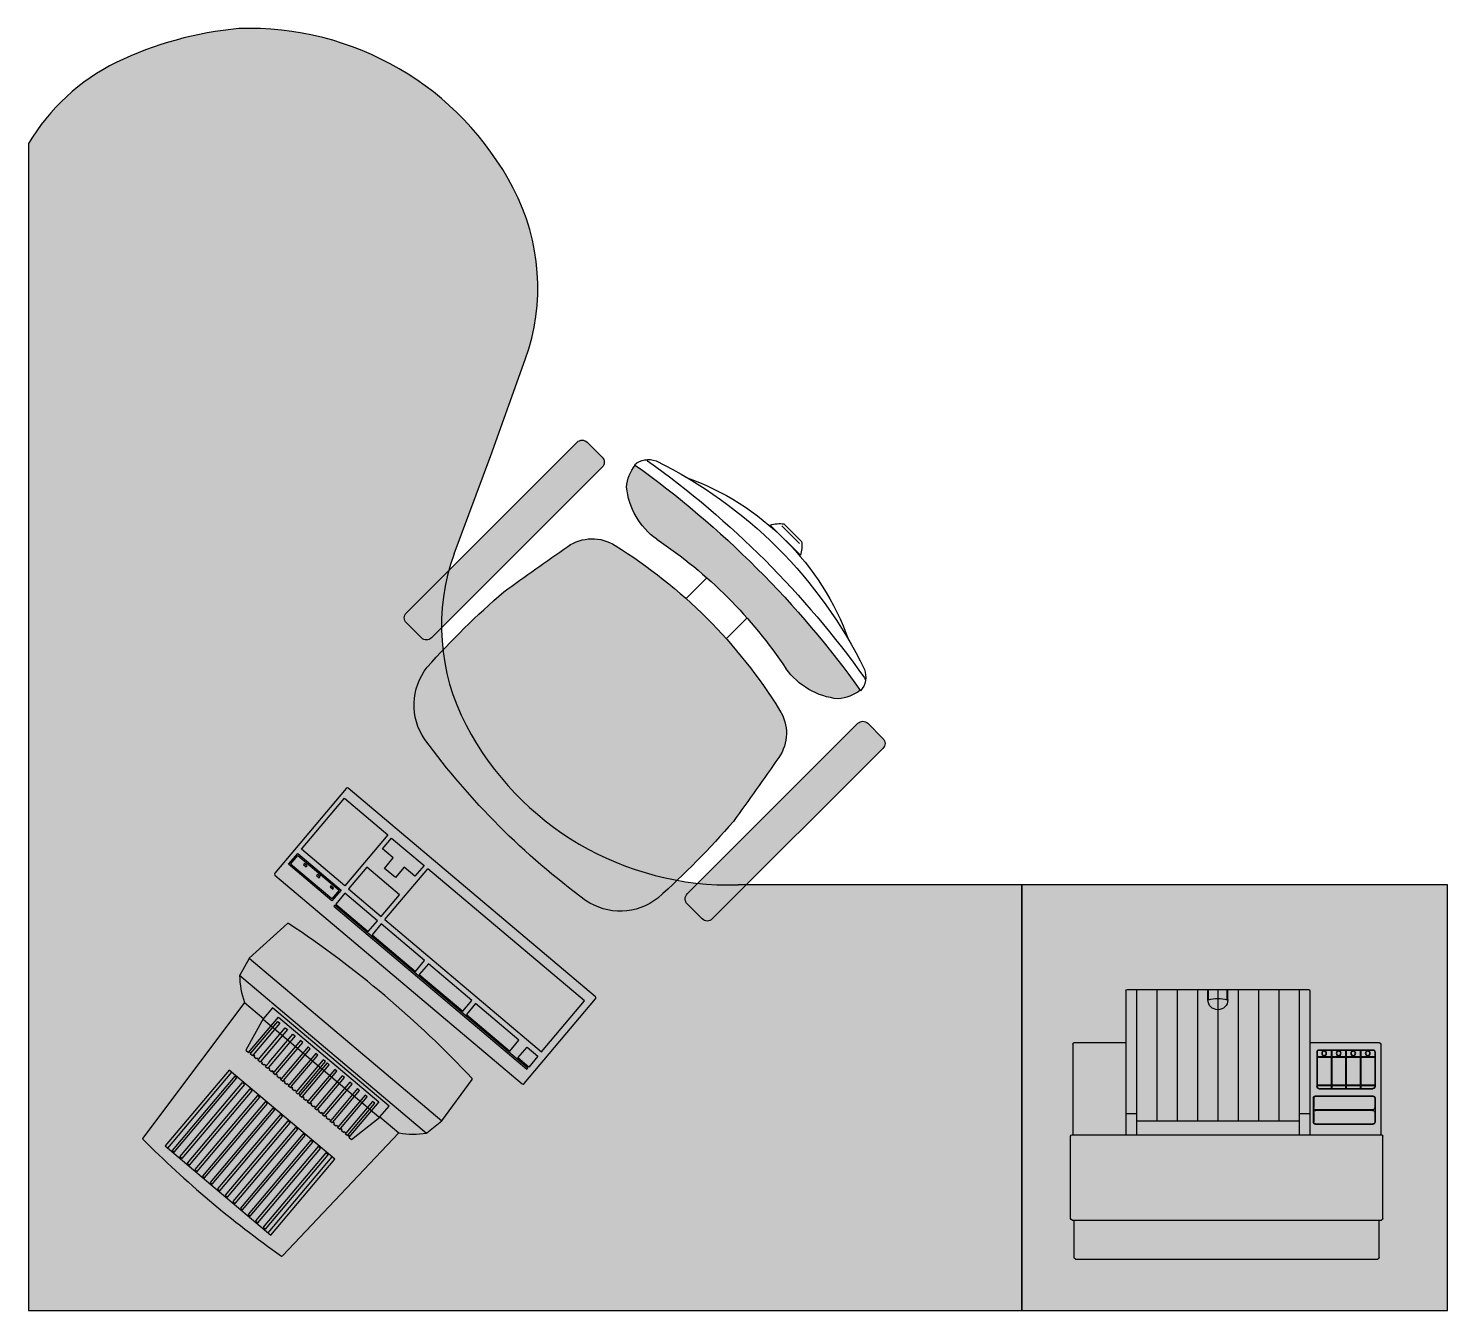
# Model space of a CAD drawing. Header units: millimetres. Extents: x 87.65 to 89.65, y 345.65 to 347.46.
import ezdxf

# ---------------------------------------------------------------- set-up
doc = ezdxf.new("R2010")
doc.units = ezdxf.units.MM
doc.layers.get('0').update_dxf_attribs({"linetype": 'CONTINUOUS'})
for name, color, linetype in [('CONTORNO', 1, 'CONTINUOUS'), ('Equip-informática', 1, 'CONTINUOUS'), ('mob', 2, 'CONTINUOUS')]:
    doc.layers.add(name, color=color, linetype=linetype)

# ---------------------------------------------------------------- blocks, each defined once
blk = doc.blocks.new('cadeira')
h = blk.add_hatch(color=252)
h.paths.add_polyline_path([(-0.2289217954011129, 0.237985159365186, 0.03061503996795057), (-0.229999999999927, 0.08654083174468552, 0.330485602991699), (-0.1603275414152894, 0.01224884088269505, 0.07639885683139168), (0.1603275414155685, 0.01224884088275763, 0.3304856029911921), (0.2299999999999349, 0.08654083174509342, 0.03061503996786829), (0.2289217954010987, 0.2379851593651873, 0.004483900790446551), (0.2103011451737118, 0.3470692745263205, 0.3039578830086105), (0.1638992820561455, 0.3950947157246442, 0.1161565669540158), (-0.163899282056166, 0.3950947157246429, 0.3039578830085795), (-0.2103011451737258, 0.3470692745263208, 0.004483900790446619)])
h.paths.add_polyline_path([(0.2243657228086549, 0.4951790469099963, 0.0826942410675768), (-0.2243657228086716, 0.495179046910015, 0.141374040851576), (-0.2109561455590191, 0.4646640849751026, 0.2148411175566496), (-0.1288161721592155, 0.4427884493462853, -0.1000447421551623), (0.128816172140909, 0.442788449349293, 0.2148411176035026), (0.2109561455590048, 0.4646640849751024, 0.1413740408514974)])
h = blk.add_hatch(color=251)
h.paths.add_polyline_path([(0.2549999999999883, 0.1200000000000128, 0.4142135623728287), (0.2649999999999884, 0.1100000000000219), (0.2950000000000088, 0.1100000000000219, 0.4142135623728287), (0.3049999999999997, 0.1200000000000219), (0.3049999999999997, 0.4600000000000162, 0.4142135623728284), (0.2949999999999997, 0.4700000000000071), (0.2649999999999793, 0.4700000000000071, 0.4142135623728285), (0.2549999999999883, 0.4600000000000071)])
h.paths.add_polyline_path([(-0.3050000000000139, 0.1200000000000128, 0.4142135623728287), (-0.2950000000000139, 0.1100000000000219), (-0.2649999999999935, 0.1100000000000219, 0.4142135623728287), (-0.2550000000000026, 0.1200000000000219), (-0.2550000000000026, 0.4600000000000162, 0.4142135623728284), (-0.2650000000000026, 0.4700000000000071), (-0.295000000000023, 0.4700000000000071, 0.4142135623728285), (-0.3050000000000139, 0.4600000000000071)])
for p, q in [((-0.01763190013247851, 0.5849260846609436), (0.01758090444280214, 0.5849260846609436)), ((-0.01763190013247851, 0.5806914364726847), (0.01758090444280214, 0.5806914364726847)), ((0.02997450215519137, 0.5701243259181947), (-0.0300254978448109, 0.5701243259181947)), ((-0.2649999999999935, 0.4700000000000071), (-0.295000000000023, 0.4700000000000071)), ((0.2649999999999793, 0.4700000000000071), (0.2950000000000088, 0.4700000000000071)), ((-0.3050000000000139, 0.4600000000000162), (-0.3050000000000139, 0.1200000000000128)), ((-0.2550000000000026, 0.1200000000000128), (-0.2550000000000026, 0.4600000000000162)), ((-0.03961508905656075, 0.4544679509101368), (-0.03961508905656075, 0.4130344437570355)), ((0.04038491094342334, 0.4544205046188747), (0.04038491094342334, 0.4129913110047394)), ((0.2549999999999883, 0.1200000000000128), (0.2549999999999883, 0.4600000000000162)), ((0.3049999999999997, 0.4600000000000162), (0.3049999999999997, 0.1200000000000128)), ((-0.2649999999999935, 0.1100000000000219), (-0.295000000000023, 0.1100000000000219)), ((0.2649999999999793, 0.1100000000000219), (0.2950000000000088, 0.1100000000000219))]:
    blk.add_line(p, q)
for centre, radius, start, end in [((0.009539374279022184, 0.5495859256651354), 0.04457807747078264, 127.554876286527, 152.5658599924559), ((-0.00959036996864171, 0.5495859256651354), 0.04457807747078264, 27.43414000754411, 52.445123713473), ((-0.0006456836381474318, 0.190512049064105), 0.3796128770563754, 64.56766025112458, 115.2397862570952), ((4.973799150320701e-14, -0.086385580422635), 0.6411432535984717, 71.10349242071297, 108.8965075793004), ((-0.1953445982575275, 0.4928389120010277), 0.03, 114.1962401969486, 175.8134004140555), ((-7.105427357601002e-15, -0.7784604901739189), 1.308281313233184, 80.48321362038097, 99.51678637961902), ((0.1953445982575133, 0.4928389120010277), 0.03, 4.186599585944561, 65.80375980305142), ((-6.394884621840902e-14, -0.8521423106273491), 1.365875110706595, 80.50722477582295, 99.49277522417046), ((-0.2160691010313442, 0.5068208641100196), 0.005, 92.72404997784307, 145.9941128427193), ((0.21606910103133, 0.5068208641100196), 0.005, 34.0058871572807, 87.27595002215693), ((-0.1647780448928486, 0.5031605655731337), 0.06011984696894665, 187.6291189005392, 219.8163554694167), ((0.1647780448928344, 0.5031605655731337), 0.06011984696894665, 320.1836445305833, 352.2741904761637), ((-0.295000000000023, 0.4600000000000162), 0.01, 90, 180), ((-0.2649999999999935, 0.4600000000000162), 0.01, 1.272221872585407e-14, 90), ((-0.1456055083621735, 0.5448967373490714), 0.1034793906485532, 230.8366938801792, 279.3374090932669), ((0.1456055083621592, 0.5448967373490714), 0.1034793906485532, 260.6625909067331, 309.1633061198208), ((0.2649999999999793, 0.4600000000000162), 0.01, 90, 180), ((0.2950000000000088, 0.4600000000000162), 0.01, 1.272221872585407e-14, 90), ((-1.712407993181841e-12, -0.1945606742586878), 0.650236504334645, 78.57373743775358, 101.4262625620604), ((-7.105427357601002e-15, -0.3008964802018201), 0.7150291738563345, 76.74882148222649, 103.2511785177735), ((-0.151249562776691, 0.3364433337959067), 0.06, 102.1709179359937, 169.7991691508695), ((0.1512495627766768, 0.3364433337959067), 0.06, 10.20083084913049, 77.82908206400631), ((5.862253800764726, -0.7456467259337305), 6.170085236777769, 169.7991691508695, 170.8267966281587), ((-5.862253800764741, -0.7456467259337305), 6.170085236777769, 9.173203371841387, 10.20083084913049), ((1.006062409942494, 0.1534667142205788), 1.237872915536099, 176.0849611232395, 183.0992205465197), ((-1.006062409942508, 0.1534667142205788), 1.237872915536099, 356.9007794534803, 3.915038876760523), ((-0.295000000000023, 0.1200000000000128), 0.01, 180, 270), ((-0.2649999999999935, 0.1200000000000128), 0.01, 270, 1.272221872585407e-14), ((0.2649999999999793, 0.1200000000000128), 0.01, 180, 270), ((0.2950000000000088, 0.1200000000000128), 0.01, 270, 1.272221872585407e-14), ((-0.1451027661535207, 0.09634300967707898), 0.08546123686789056, 186.5861693352896, 259.738077124625), ((0.1451027661533359, 0.09634300967722109), 0.0854612368680515, 280.2619228754941, 353.4138306648632), ((-6.394884621840902e-14, 1.055404135249554), 1.055404135249554, 261.2623095161949, 278.7376904838117)]:
    blk.add_arc(centre, radius, start, end)
blk = doc.blocks.new('Computador05')
h = blk.add_hatch(color=255)
h.paths.add_polyline_path([(-0.1700278437369889, 0.3000021553681336, -0.07981763791048443), (-0.1400278437371298, 0.3250021553679403), (-0.1262556387464429, 0.5643395789563783, -0.0439887625762455), (0.131199951272265, 0.5643395789563215), (0.1449721562628383, 0.3250021553679403, -0.07981763791096362), (0.1749721562629247, 0.300002155367963), (0.1799721562628065, 0.2730021553677489), (0.1699721562628156, 0.2000021553679971, -0.05883620961990901), (-0.1700278437371026, 0.2000021553679971), (-0.175027843737098, 0.273002155367351)])
h.paths.add_polyline_path([(0.2300000000000182, 0.1580000000000155, 0.4142135623647707), (0.2280000000000655, 0.160000000000025), (-0.2279999999999518, 0.160000000000025, 0.4142135623730951), (-0.2300000000000182, 0.1579999999999586), (-0.2300000000000182, 0.00200000000000955, 0.4142135623564494), (-0.2280000000000655, 0), (0.2280000000000655, 0, 0.4142135623730984), (0.2300000000000182, 0.00200000000000955)])
for p, q in [((0.003972156262761928, 0.5515021553679844), (-0.09499870135073252, 0.5515021553679844)), ((-0.09002784373717532, 0.5515021553679844), (-0.09002784373706163, 0.4115021553679412)), ((0.007972156262894714, 0.5515021553679844), (0.003972156262761928, 0.5515021553679844)), ((0.0949721562628838, 0.5515021553679844), (0.0949721562628838, 0.4115021553679412)), ((0.01797215626288562, 0.3735021553679871), (0.01797215626288562, 0.3722673158419525)), ((-0.1049987013507234, 0.3250021553679403), (-0.1400278437371298, 0.3250021553679403)), ((0.1089430138764556, 0.3260021553679735), (-0.1039987013507471, 0.3260021553679735)), ((0.1449721562628383, 0.3250021553679403), (0.1099430138764319, 0.3250021553679403)), ((0.1749310518098355, 0.300002155367963), (-0.1699867392840133, 0.300002155367963)), ((0.1799592759386996, 0.2730021553679762), (-0.1750198717387548, 0.2730021553679762)), ((-0.2200000000000273, 0.1080000000000041), (-0.2200000000000273, 0.01412061771048911)), ((0.06900000000007367, 0.1080000000000041), (-0.2200000000000273, 0.1080000000000041)), ((0.06900000000007367, 0.1080000000000041), (0.06900000000007367, 0.01412061771048911)), ((0.1159999999999854, 0.05321009063840165), (0.1159999999999854, 0.03399999999999181)), ((-0.2200000000000273, 0.01412061771048911), (0.06900000000007367, 0.01412061771048911))]:
    blk.add_line(p, q)
blk.add_lwpolyline([(-0.1750192053727915, 0.272876035248089), (-0.1700845384543754, 0.2008298982402152, 0.3609105121399798), (-0.1692035737834203, 0.1999050638336826, 0.05855860247409831), (0.1692031931718248, 0.199911563506987, 0.3418698422043195), (0.1700772045221584, 0.2007690076611084), (0.1799503062650274, 0.2728426503834385, 0.079982346577876), (0.1799428408745598, 0.273160458464929), (0.1750220381611598, 0.2997327931175846, 0.1347783746076475), (0.1747912241414724, 0.3002093326838349, 0.07925545886564576), (0.1449721562628383, 0.3250021553679403), (0.131249614409171, 0.5634765183766604, 0.3724081461510744), (0.1303384859049856, 0.5644152594351795, 0.0436932533251105), (-0.1253941733793908, 0.5644152594351795, 0.3724081461510755), (-0.1263053018833489, 0.5634765183766604), (-0.1400278437371298, 0.3250021553679403, 0.07925545886615994), (-0.1698469116158776, 0.3002093326836643, 0.1347783746069128), (-0.1700777256353376, 0.2997327931173004), (-0.175004824812504, 0.273126457560636, 0.06295727248589228), (-0.1750192053727915, 0.272876035248089, -0.06295727248588225), (-0.175004824812504, 0.273126457560636)], format="xyb")
for points in [[(-0.09499870135073252, 0.5515021553679844), (-0.09499870135073252, 0.4115021553679412), (0.099943013876441, 0.4115021553679412), (0.099943013876441, 0.5515021553679844), (0.007972156262894714, 0.5515021553679844)], [(-0.09002784373717532, 0.3735021553679871), (-0.08702784373713257, 0.3735021553679871), (-0.08702784373713257, 0.3750021553680085), (-0.08302784373722716, 0.3750021553680085), (-0.08302784373722716, 0.3735021553679871), (-0.08002784373707073, 0.3735021553679871), (-0.08002784373707073, 0.3750021553680085), (-0.07602784373716531, 0.3750021553680085), (-0.07602784373716531, 0.3735021553679871), (-0.07302784373712257, 0.3735021553679871), (-0.07302784373712257, 0.3750021553680085), (-0.06902784373710347, 0.3750021553680085), (-0.06902784373710347, 0.3735021553679871), (-0.06602784373717441, 0.3735021553679871), (-0.06602784373717441, 0.3750021553680085), (-0.06202784373715531, 0.3750021553680085), (-0.06202784373715531, 0.3735021553679871), (-0.05902784373711256, 0.3735021553679871), (-0.05902784373711256, 0.3750021553680085), (-0.05502784373720715, 0.3750021553680085), (-0.05502784373720715, 0.3735021553679871), (-0.0520278437371644, 0.3735021553679871), (-0.0520278437371644, 0.3750021553680085), (-0.0480278437371453, 0.3750021553680085), (-0.0480278437371453, 0.3735021553679871), (-0.04502784373721624, 0.3735021553679871), (-0.04502784373721624, 0.3750021553680085), (-0.04102784373708346, 0.3750021553680085), (-0.04102784373708346, 0.3735021553679871), (-0.0380278437371544, 0.3735021553679871), (-0.0380278437371544, 0.3750021553680085), (-0.0340278437371353, 0.3750021553680085), (-0.0340278437371353, 0.3735021553679871), (-0.03102784373709255, 0.3735021553679871), (-0.03102784373709255, 0.3750021553680085), (-0.02702784373718714, 0.3750021553680085), (-0.02702784373718714, 0.3735021553679871), (-0.02402784373714439, 0.3735021553679871), (-0.02402784373714439, 0.3750021553680085), (-0.02002784373712529, 0.3750021553680085), (-0.02002784373712529, 0.3735021553679871), (-0.01702784373719624, 0.3735021553679871), (-0.01702784373719624, 0.3750021553680085), (-0.01302784373717714, 0.3750021553680085), (-0.01302784373717714, 0.3735021553679871), (-0.01002784373713439, 0.3735021553679871), (-0.01002784373713439, 0.3750021553680085), (-0.006027843737228977, 0.3750021553680085), (-0.006027843737228977, 0.3735021553679871), (-0.003027843737072544, 0.3735021553679871), (-0.003027843737072544, 0.3750021553680085), (0.0009721562628328684, 0.3750021553680085), (0.0009721562628328684, 0.3735021553679871), (0.003972156262875615, 0.3735021553679871), (0.003972156262761928, 0.3750021553680085), (0.007972156262894714, 0.3750021553680085), (0.007972156262894714, 0.3735021553679871), (0.01097215626282377, 0.3735021553679871), (0.01097215626282377, 0.3750021553680085), (0.01497215626284287, 0.3750021553680085), (0.01497215626284287, 0.3735021553679871), (0.01797215626288562, 0.3735021553679871), (0.01797215626288562, 0.3750021553680085), (0.02197215626279103, 0.3750021553680085), (0.02197215626279103, 0.3735021553679871), (0.02497215626283378, 0.3735021553679303), (0.02497215626283378, 0.3750021553680085), (0.02897215626285288, 0.3750021553680085), (0.02897215626285288, 0.3735021553679303), (0.03197215626278194, 0.3735021553679303), (0.03197215626278194, 0.3750021553680085), (0.03597215626291472, 0.3750021553680085), (0.03597215626291472, 0.3735021553679303), (0.03897215626284378, 0.3735021553679871), (0.03897215626284378, 0.3750021553680085), (0.04297215626286288, 0.3750021553680085), (0.04297215626286288, 0.3735021553679871), (0.04597215626290563, 0.3735021553679871), (0.04597215626290563, 0.3750021553680085), (0.04997215626281104, 0.3750021553680085), (0.04997215626281104, 0.3735021553679871), (0.05297215626285379, 0.3735021553679303), (0.05297215626285379, 0.3750021553680085), (0.05697215626287289, 0.3750021553680085), (0.05697215626287289, 0.3735021553679303), (0.05997215626280195, 0.3735021553679303), (0.05997215626280195, 0.3750021553680085), (0.06397215626293473, 0.3750021553680085), (0.06397215626293473, 0.3735021553679303), (0.06697215626286379, 0.3735021553679303), (0.06697215626286379, 0.3750021553680085), (0.0709721562627692, 0.3750021553680085), (0.0709721562627692, 0.3735021553679303), (0.07397215626292564, 0.3735021553679303), (0.07397215626292564, 0.3750021553680085), (0.07797215626283105, 0.3750021553680085), (0.07797215626283105, 0.3735021553679303), (0.0809721562628738, 0.3735021553679303), (0.0809721562628738, 0.3750021553680085), (0.0849721562628929, 0.3750021553680085), (0.0849721562628929, 0.3735021553679303), (0.08797215626282195, 0.3735021553679303), (0.08797215626282195, 0.3750021553680085), (0.09197215626284105, 0.3750021553680085), (0.09197215626284105, 0.3735021553679871), (0.0949721562628838, 0.3735021553679871)], [(-0.08702784373713257, 0.3735021553679871), (-0.08702784373713257, 0.3150021553679494), (-0.08302784373722716, 0.3150021553679494), (-0.08302784373722716, 0.3735021553679871)], [(-0.07302784373712257, 0.3735021553679871), (-0.07302784373712257, 0.3150021553679494), (-0.06902784373710347, 0.3150021553679494), (-0.06902784373710347, 0.3735021553679871)], [(-0.05902784373711256, 0.3735021553679871), (-0.05902784373711256, 0.3150021553679494), (-0.05502784373720715, 0.3150021553679494), (-0.05502784373720715, 0.3735021553679871)], [(-0.04502784373721624, 0.3735021553679871), (-0.04502784373721624, 0.3150021553679494), (-0.04102784373708346, 0.3150021553679494), (-0.04102784373708346, 0.3735021553679871)], [(-0.03102784373709255, 0.3735021553679871), (-0.03102784373709255, 0.3150021553679494), (-0.02702784373718714, 0.3150021553679494), (-0.02702784373718714, 0.3735021553679871)], [(-0.01702784373719624, 0.3735021553679871), (-0.01702784373719624, 0.3150021553679494), (-0.01302784373717714, 0.3150021553679494), (-0.01302784373717714, 0.3735021553679871)], [(-0.003027843737072544, 0.3735021553679871), (-0.003027843737072544, 0.3150021553679494), (0.0009721562628328684, 0.3150021553679494), (0.0009721562628328684, 0.3735021553679871)], [(0.003972156262761928, 0.3735021553679871), (0.003972156262875615, 0.3150021553679494), (0.007972156262894714, 0.3150021553679494), (0.007972156262894714, 0.3735021553679871)], [(0.01797215626288562, 0.3722673158419525), (0.01797215626288562, 0.3150021553679494), (0.02197215626279103, 0.3150021553679494), (0.02197215626279103, 0.3735021553679871)], [(0.03197215626278194, 0.3735021553679303), (0.03197215626278194, 0.3150021553679494), (0.03597215626291472, 0.3150021553679494), (0.03597215626291472, 0.3735021553679303)], [(0.04597215626290563, 0.3735021553679871), (0.04597215626290563, 0.3150021553679494), (0.04997215626281104, 0.3150021553679494), (0.04997215626281104, 0.3735021553679871)], [(0.06397215626293473, 0.3735021553679303), (0.06397215626293473, 0.3671005528976252), (0.06397215626293473, 0.366648297275276), (0.06397215626293473, 0.3150021553679494), (0.05997215626280195, 0.3150021553679494), (0.05997215626280195, 0.3735021553679303)], [(0.07797215626283105, 0.3735021553679303), (0.07797215626283105, 0.3150021553679494), (0.07397215626292564, 0.3150021553679494), (0.07397215626292564, 0.3735021553679303)], [(0.09197215626284105, 0.3735021553679871), (0.09197215626284105, 0.3150021553679494), (0.08797215626282195, 0.3150021553679494), (0.08797215626282195, 0.3735021553679303)], [(0.1159999999999854, 0.03399999999999181), (0.1360000000000809, 0.03399999999999181), (0.1360000000000809, 0.01412061771048911), (0.07600000000002183, 0.01412061771048911), (0.07600000000002183, 0.03399999999999181), (0.09600000000000364, 0.03399999999999181), (0.09600000000000364, 0.05321009063840165), (0.1159999999999854, 0.05321009063840165)]]:
    blk.add_lwpolyline(points)
for points in [[(-0.07958593628166, 0.550002155367963), (-0.08358593628156541, 0.550002155367963), (-0.08358593628156541, 0.4130021553680194), (-0.07958593628166, 0.4130021553680194)], [(-0.06558593628164999, 0.550002155367963), (-0.06958593628166909, 0.550002155367963), (-0.06958593628166909, 0.4130021553680194), (-0.06558593628164999, 0.4130021553679626)], [(-0.05158593628163999, 0.550002155367963), (-0.05558593628165909, 0.550002155367963), (-0.05558593628165909, 0.4130021553680194), (-0.05158593628163999, 0.4130021553679626)], [(-0.03758593628162998, 0.550002155367963), (-0.04158593628164908, 0.550002155367963), (-0.04158593628164908, 0.4130021553680194), (-0.03758593628162998, 0.4130021553679626)], [(-0.02358593628161998, 0.550002155367963), (-0.02758593628163908, 0.550002155367963), (-0.02758593628163908, 0.4130021553679626), (-0.02358593628161998, 0.4130021553679626)], [(-0.009585936281723662, 0.550002155367963), (-0.01358593628162907, 0.550002155367963), (-0.01358593628162907, 0.4130021553679626), (-0.009585936281723662, 0.4130021553679626)], [(0.00441406371840003, 0.550002155367963), (0.0004140637182672435, 0.550002155367963), (0.0004140637182672435, 0.4130021553679626), (0.00441406371840003, 0.4130021553679626)], [(0.01841406371829635, 0.550002155367963), (0.01441406371839093, 0.550002155367963), (0.01441406371839093, 0.4130021553679626), (0.01841406371829635, 0.4130021553679626)], [(0.03241406371842004, 0.4130021553679626), (0.03241406371842004, 0.550002155367963), (0.02841406371828725, 0.550002155367963), (0.02841406371828725, 0.4130021553679626)], [(0.04641406371831636, 0.550002155367963), (0.04241406371841094, 0.550002155367963), (0.04241406371841094, 0.4130021553679626), (0.04641406371831636, 0.4130021553679626)], [(0.06041406371844005, 0.550002155367963), (0.05641406371830726, 0.550002155367963), (0.05641406371830726, 0.4130021553679626), (0.06041406371844005, 0.4130021553680194)], [(0.07041406371843095, 0.550002155367963), (0.07441406371833637, 0.550002155367963), (0.07441406371833637, 0.4130021553679626), (0.07041406371843095, 0.4130021553680194)], [(0.08841406371834637, 0.550002155367963), (0.08441406371832727, 0.550002155367963), (0.08441406371832727, 0.4130021553679626), (0.08841406371834637, 0.4130021553679626)], [(-0.2200000000000273, 0.1379999999999768), (0.1360000000000809, 0.1379999999999768), (0.1360000000000809, 0.1399999999999864), (-0.2200000000000273, 0.1399999999999864)], [(-0.2200000000000273, 0.1360000000000241), (-0.1999999999999318, 0.1360000000000241), (-0.1999999999999318, 0.1159999999999854), (-0.2200000000000273, 0.1159999999999854)], [(-0.1050000000000182, 0.1360000000000241), (-0.1849999999999454, 0.1360000000000241), (-0.1849999999999454, 0.1159999999999854), (-0.1050000000000182, 0.1159999999999854)], [(-0.0180000000000291, 0.1360000000000241), (-0.09799999999995634, 0.1360000000000241), (-0.09799999999995634, 0.1159999999999854), (-0.0180000000000291, 0.1159999999999854)], [(0.06900000000007367, 0.1360000000000241), (-0.01099999999996726, 0.1360000000000241), (-0.01099999999996726, 0.1159999999999854), (0.06900000000007367, 0.1159999999999854)], [(0.1360000000000809, 0.1360000000000241), (0.07600000000002183, 0.1360000000000241), (0.07600000000002183, 0.1159999999999854), (0.1360000000000809, 0.1159999999999854)], [(0.1430000000000291, 0.1360000000000241), (0.22300000000007, 0.1360000000000241), (0.22300000000007, 0.1159999999999854), (0.1430000000000291, 0.1159999999999854)], [(0.1449999999999818, 0.1339999999999577), (0.2210000000000036, 0.1339999999999577), (0.2210000000000036, 0.117999999999995), (0.1449999999999818, 0.117999999999995)], [(0.1528660663202572, 0.1226645040292738), (0.1528660663202572, 0.1206645040293211), (0.1578660663202527, 0.1206645040293211), (0.1578660663202527, 0.1226645040292738)], [(0.1778861300437029, 0.1226645040292738), (0.1778861300437029, 0.1206645040293211), (0.1828861300436984, 0.1206645040293211), (0.1828861300436984, 0.1226645040292738)], [(0.2017779494362912, 0.1226645040292738), (0.2017779494362912, 0.1206645040293211), (0.206777949436173, 0.1206645040293211), (0.206777949436173, 0.1226645040292738)], [(0.1360000000000809, 0.1080000000000041), (0.07600000000002183, 0.1080000000000041), (0.07600000000002183, 0.06800000000004047), (0.1360000000000809, 0.06800000000004047)], [(0.22300000000007, 0.01408754334676132), (0.1430000000000291, 0.01408754334676132), (0.1430000000000291, 0.1080000000000041), (0.22300000000007, 0.1080000000000041)]]:
    blk.add_lwpolyline(points, close=True)
for points in [[(-0.1049217782738197, 0.3253867707525728, 0.09901951358912672), (-0.1049987013507234, 0.3250021553679403), (-0.1049987013507234, 0.3050021553679585), (0.1099430138764319, 0.3050021553679585), (0.1099430138764319, 0.3250021553679403, 0.09901951359497889), (0.1098660907995281, 0.3253867707525728), (0.099943013876441, 0.3750021553680085), (0.0949721562628838, 0.3750021553680085), (0.0949721562628838, 0.3100021553679539), (-0.09002784373717532, 0.3100021553679539), (-0.09002784373717532, 0.3750021553680085), (-0.09499870135073252, 0.3750021553680085)], [(-0.2300000000000182, 0.1579999999999586), (-0.2300000000000182, 0.00200000000000955, 0.4142135623730984), (-0.2279999999999518, 0), (0.2280000000000655, 0, 0.4142135623730984), (0.2300000000000182, 0.00200000000000955), (0.2300000000000182, 0.1579999999999586, 0.4142135623730951), (0.2280000000000655, 0.160000000000025), (-0.2279999999999518, 0.160000000000025, 0.4142135623730951)]]:
    blk.add_lwpolyline(points, format="xyb", close=True)
for centre, radius, start, end in [((-0.1039987013507471, 0.3250021553679403), 0.001, 90, 157.3801350527898), ((0.1089430138764556, 0.3250021553679403), 0.001, 22.61986494853297, 90), ((0.1789595588695647, 0.2729783692047363), 0.0009999999999961062, 352.1998121157295, 10.49147701225426)]:
    blk.add_arc(centre, radius, start, end)
blk = doc.blocks.new('InkJet02')
h = blk.add_hatch(color=255)
h.paths.add_polyline_path([(-0.2005000000001473, 0.3800000000001091, 0.4142135623730999), (-0.2025000000001, 0.3780000000001564), (-0.2024999999998727, 0.3250000000001592), (0.2274999999999636, 0.3250000000001592), (0.2274999999999636, 0.3780000000001564, 0.4142135623730902), (0.2255000000000109, 0.3800000000001091)], flags=16)
h.paths.add_polyline_path([(-0.2055000000002565, 0.2050000000001546, -0.4142135623730951), (-0.2075000000002092, 0.2070000000001073), (-0.2075000000002092, 0.3230000000000928, -0.4142135623730951), (-0.2055000000002565, 0.3250000000000455), (-0.2025000000001, 0.3250000000000455), (-0.2025000000001, 0.3780000000001564, -0.4142135623730999), (-0.2005000000001473, 0.3800000000001091), (0.2255000000000109, 0.3800000000001091, -0.4142135623730902), (0.2274999999999636, 0.3780000000001564), (0.2274999999997362, 0.3250000000000455), (0.2304999999998927, 0.3250000000000455, -0.4142135623730951), (0.2324999999998454, 0.3230000000000928), (0.2324999999998454, 0.2070000000001073, -0.4142135623730951), (0.2304999999998927, 0.2050000000001546), (0.2294999999999163, 0.2050000000002683), (0.2294999999999163, 0.07700000000011187, -0.4142135623897522), (0.2274999999999636, 0.07500000000004547), (0.1294999999997799, 0.07500000000015916), (0.1295000000000073, 0.002000000000066393, -0.4142135623721985), (0.1275000000000546, 1.13686837721616e-13), (0.1144999999999072, 0), (-0.1145000000001346, 0), (-0.1275000000000546, 1.13686837721616e-13, -0.4142135623721983), (-0.1295000000000073, 0.002000000000066393), (-0.129500000000462, 0.07500000000015916), (-0.2025000000001, 0.07500000000004547, -0.4142135623731031), (-0.2045000000000528, 0.07699999999999818), (-0.2045000000000528, 0.2050000000000409)])
h.paths.add_polyline_path([(0.1374999999998181, 0.1900000000000546), (0.2184999999999491, 0.1900000000000546, -0.4142135623619957), (0.2214999999998781, 0.1870000000001255), (0.2214999999998781, 0.15300000000002, -0.4142135623619957), (0.2184999999999491, 0.1500000000000909), (0.1374999999998181, 0.1500000000000909, -0.4142135623619903), (0.134499999999889, 0.15300000000002), (0.134499999999889, 0.1870000000001255, -0.4142135623620007)], flags=16)
h.paths.add_polyline_path([(0.1374999999998181, 0.1895000000001801), (0.2184999999999491, 0.1895000000001801, -0.4142135623730951), (0.2210000000000036, 0.1870000000001255), (0.2210000000000036, 0.1735000000001037, -0.4142135623841569), (0.2179999999998472, 0.1705000000001746), (0.13799999999992, 0.1705000000000609, -0.4142135623953302), (0.1349999999997635, 0.1735000000001037), (0.1349999999997635, 0.1870000000001255, -0.4142135623730999)], flags=0)
h.paths.add_polyline_path([(0.13799999999992, 0.1695000000000846), (0.2179999999998472, 0.1695000000000846, -0.4142135623953439), (0.2210000000000036, 0.1665000000000418), (0.2210000000000036, 0.1530000000001337, -0.4142135623730951), (0.2184999999999491, 0.1505000000000791), (0.1374999999998181, 0.1505000000000791, -0.4142135623730894), (0.1349999999997635, 0.1530000000001337), (0.1349999999997635, 0.1665000000000418, -0.4142135623953206)], flags=0)
h.paths.add_polyline_path([(0.1424999999999272, 0.1400000000001), (0.2184999999999491, 0.1400000000001, -0.4142135623619757), (0.2214999999998781, 0.137000000000171), (0.2214999999998781, 0.08799999999996544, -0.4142135623509164), (0.2184999999999491, 0.08500000000015007), (0.1424999999999272, 0.08500000000015007, -0.4142135623952738), (0.1394999999997708, 0.08800000000019281), (0.1394999999997708, 0.137000000000171, -0.4142135623842261)], flags=16)
h.paths.add_polyline_path([(0.1424999999999272, 0.1395000000001119), (0.1594999999997526, 0.1395000000001119), (0.1594999999997526, 0.1355000000000928), (0.1399999999998727, 0.1355000000000928), (0.1399999999998727, 0.137000000000171, -0.4142135623598075)], flags=0)
h.paths.add_polyline_path([(0.1399999999998727, 0.1345000000001164), (0.1594999999997526, 0.1345000000001164), (0.1594999999997526, 0.09550000000024284), (0.1399999999998727, 0.09550000000001546)], flags=0)
h.paths.add_polyline_path([(0.1604999999999563, 0.1395000000001119), (0.1799999999998363, 0.1394999999999982), (0.1799999999998363, 0.1355000000002065), (0.1604999999999563, 0.1354999999999791)], flags=0)
h.paths.add_polyline_path([(0.160499999999729, 0.1345000000001164), (0.1799999999998363, 0.1345000000001164), (0.1800000000000637, 0.09550000000024284), (0.1604999999999563, 0.09550000000012915)], flags=0)
h.paths.add_polyline_path([(0.1809999999998126, 0.1395000000001119), (0.2004999999996926, 0.1394999999999982), (0.20049999999992, 0.1354999999999791), (0.1809999999998126, 0.1354999999999791)], flags=0)
h.paths.add_polyline_path([(0.1809999999998126, 0.1345000000001164), (0.20049999999992, 0.1345000000001164), (0.20049999999992, 0.09550000000012915), (0.18100000000004, 0.09550000000012915)], flags=0)
h.paths.add_polyline_path([(0.1399999999998727, 0.0945000000001528), (0.15949999999998, 0.09450000000026648), (0.1594999999997526, 0.08550000000002456), (0.1424999999999272, 0.08550000000013824, -0.4142135623730749), (0.1399999999998727, 0.08800000000019281)], flags=0)
h.paths.add_polyline_path([(0.2015000000001237, 0.1394999999999982), (0.2184999999999491, 0.1395000000001119, -0.4142135623730749), (0.2210000000000036, 0.1370000000000573), (0.2210000000000036, 0.1355000000000928), (0.2014999999998963, 0.1354999999999791)], flags=0)
h.paths.add_polyline_path([(0.2014999999998963, 0.1345000000001164), (0.2210000000000036, 0.1345000000001164), (0.2210000000000036, 0.09550000000012915), (0.2014999999998963, 0.09550000000012915)], flags=0)
h.paths.add_polyline_path([(0.153196960135574, 0.09000000000014552, -1), (0.146303039864506, 0.09000000000014552, -1)], flags=0)
h.paths.add_polyline_path([(0.1526969601354722, 0.09000000000014552, -1.000007867545565), (0.1468030398646079, 0.09000000000014552, -1.000007867545565)], flags=0)
h.paths.add_polyline_path([(0.1604999999999563, 0.0945000000001528), (0.1799999999998363, 0.09450000000026648), (0.1799999999998363, 0.08550000000013824), (0.1604999999999563, 0.08550000000013824)], flags=0)
h.paths.add_polyline_path([(0.1736969601354303, 0.09000000000014552, -1), (0.1668030398643623, 0.09000000000014552, -1)], flags=0)
h.paths.add_polyline_path([(0.1731969601353285, 0.09000000000014552, -1.000007867545565), (0.1673030398644642, 0.09000000000014552, -1.000007867545565)], flags=0)
h.paths.add_polyline_path([(0.18100000000004, 0.0945000000001528), (0.20049999999992, 0.09450000000026648), (0.20049999999992, 0.08550000000013824), (0.1809999999998126, 0.08550000000013824)], flags=0)
h.paths.add_polyline_path([(0.1941969601352866, 0.09000000000014552, -1), (0.1873030398642186, 0.09000000000014552, -1)], flags=0)
h.paths.add_polyline_path([(0.1936969601351848, 0.09000000000014552, -1.000007867545565), (0.1878030398643205, 0.09000000000014552, -1.000007867545565)], flags=0)
h.paths.add_polyline_path([(0.2014999999998963, 0.0945000000001528), (0.2210000000000036, 0.0945000000001528), (0.2210000000000036, 0.08800000000007913, -0.414213562359796), (0.2184999999999491, 0.08550000000013824), (0.2014999999998963, 0.08550000000013824)], flags=0)
h.paths.add_polyline_path([(0.2146969601353703, 0.09000000000014552, -1), (0.2078030398643023, 0.09000000000014552, -1)], flags=0)
h.paths.add_polyline_path([(0.2141969601352685, 0.09000000000014552, -1.000007867545565), (0.2083030398644041, 0.09000000000014552, -1.000007867545565)], flags=0)
for p, q in [((-0.2025000000001, 0.3780000000001564), (-0.2025000000001, 0.3250000000000455)), ((-0.2005000000001473, 0.3800000000001091), (0.2255000000000109, 0.3800000000001091)), ((0.2274999999999636, 0.3780000000001564), (0.2274999999999636, 0.3250000000000455)), ((-0.2075000000002092, 0.3230000000000928), (-0.2075000000002092, 0.2070000000001073)), ((-0.2055000000000291, 0.3250000000000455), (-0.2025000000003274, 0.3250000000000455)), ((-0.2025000000003274, 0.3250000000000455), (0.2274999999997362, 0.3250000000000455)), ((0.2274999999997362, 0.3250000000000455), (0.2304999999998927, 0.3250000000000455)), ((0.2324999999998454, 0.3230000000000928), (0.2324999999998454, 0.2070000000001073)), ((-0.2055000000000291, 0.2050000000001546), (-0.2045000000002801, 0.2050000000001546)), ((-0.2045000000000528, 0.07700000000011187), (-0.2045000000000528, 0.2050000000001546)), ((-0.2045000000002801, 0.2050000000001546), (0.229499999999689, 0.2050000000001546)), ((-0.1295000000002346, 0.07500000000004547), (-0.1295000000000073, 0.2050000000001546)), ((-0.1145000000001346, 1.13686837721616e-13), (-0.1145000000001346, 0.2050000000001546)), ((0.1144999999999072, 1.13686837721616e-13), (0.1144999999999072, 0.2050000000001546)), ((0.1294999999997799, 0.07500000000004547), (0.1295000000000073, 0.2050000000001546)), ((0.2294999999999163, 0.07700000000011187), (0.2294999999999163, 0.2050000000001546)), ((0.229499999999689, 0.2050000000001546), (0.2304999999998927, 0.2050000000001546)), ((-0.1145000000001346, 0.1850000000001728), (0.1144999999999072, 0.1850000000001728)), ((-0.08587499999998727, 0), (-0.08587499999998727, 0.1850000000001728)), ((-0.0572500000000673, 0), (-0.0572500000000673, 0.1850000000001728)), ((-0.02862500000014734, 0), (-0.02862500000014734, 0.1850000000001728)), ((0, 0), (0, 0.1850000000001728)), ((0.02862499999991996, 0), (0.02862499999991996, 0.1850000000001728)), ((0.05724999999983993, 0), (0.05724999999983993, 0.1850000000001728)), ((0.08587499999998727, 0), (0.08587499999998727, 0.1850000000001728)), ((0.134499999999889, 0.1530000000001337), (0.134499999999889, 0.1870000000001255)), ((0.1349999999997635, 0.1735000000001037), (0.1349999999997635, 0.1870000000001255)), ((0.1374999999998181, 0.1900000000000546), (0.2184999999999491, 0.1900000000000546)), ((0.1374999999998181, 0.1895000000001801), (0.2184999999999491, 0.1895000000001801)), ((0.2210000000000036, 0.1735000000001037), (0.2210000000000036, 0.1870000000001255)), ((0.2214999999998781, 0.1530000000001337), (0.2214999999998781, 0.1870000000001255)), ((-0.1295000000000073, 0.1750000000000682), (-0.1145000000001346, 0.1750000000000682)), ((0.1144999999999072, 0.1750000000000682), (0.1295000000000073, 0.1750000000000682)), ((0.1349999999997635, 0.1530000000001337), (0.1349999999997635, 0.1665000000000418)), ((0.2179999999998472, 0.1705000000001746), (0.13799999999992, 0.1705000000000609)), ((0.2179999999998472, 0.1695000000000846), (0.13799999999992, 0.1695000000000846)), ((0.2210000000000036, 0.1530000000001337), (0.2210000000000036, 0.1665000000000418)), ((0.1374999999998181, 0.1505000000000791), (0.2184999999999491, 0.1505000000000791)), ((0.1374999999998181, 0.1500000000000909), (0.2184999999999491, 0.1500000000000909)), ((0.1394999999997708, 0.08800000000007913), (0.1394999999997708, 0.137000000000171)), ((0.1399999999998727, 0.1355000000000928), (0.1399999999998727, 0.137000000000171)), ((0.1399999999998727, 0.1355000000000928), (0.1594999999997526, 0.1355000000000928)), ((0.1399999999998727, 0.1345000000001164), (0.1594999999997526, 0.1345000000001164)), ((0.1399999999998727, 0.09550000000012915), (0.1399999999998727, 0.1345000000001164)), ((0.1424999999999272, 0.1400000000001), (0.2184999999999491, 0.1400000000001)), ((0.1424999999999272, 0.1395000000001119), (0.1594999999997526, 0.1395000000001119)), ((0.1594999999997526, 0.1355000000000928), (0.1594999999997526, 0.1395000000001119)), ((0.1594999999997526, 0.09550000000012915), (0.1594999999997526, 0.1345000000001164)), ((0.1604999999999563, 0.1355000000000928), (0.1604999999999563, 0.1395000000001119)), ((0.1604999999999563, 0.1395000000001119), (0.1799999999998363, 0.1395000000001119)), ((0.1604999999999563, 0.1355000000000928), (0.1799999999998363, 0.1355000000000928)), ((0.1604999999999563, 0.1345000000001164), (0.1799999999998363, 0.1345000000001164)), ((0.1604999999999563, 0.09550000000012915), (0.1604999999999563, 0.1345000000001164)), ((0.1799999999998363, 0.1355000000000928), (0.1799999999998363, 0.1395000000001119)), ((0.1799999999998363, 0.09550000000012915), (0.1799999999998363, 0.1345000000001164)), ((0.1809999999998126, 0.1355000000000928), (0.1809999999998126, 0.1395000000001119)), ((0.1809999999998126, 0.1395000000001119), (0.20049999999992, 0.1395000000001119)), ((0.1809999999998126, 0.1355000000000928), (0.20049999999992, 0.1355000000000928)), ((0.1809999999998126, 0.09550000000012915), (0.1809999999998126, 0.1345000000001164)), ((0.1809999999998126, 0.1345000000001164), (0.20049999999992, 0.1345000000001164)), ((0.20049999999992, 0.1355000000000928), (0.20049999999992, 0.1395000000001119)), ((0.20049999999992, 0.09550000000012915), (0.20049999999992, 0.1345000000001164)), ((0.2014999999998963, 0.1355000000000928), (0.2014999999998963, 0.1395000000001119)), ((0.2014999999998963, 0.1395000000001119), (0.2184999999999491, 0.1395000000001119)), ((0.2014999999998963, 0.1355000000000928), (0.2210000000000036, 0.1355000000000928)), ((0.2014999999998963, 0.09550000000012915), (0.2014999999998963, 0.1345000000001164)), ((0.2014999999998963, 0.1345000000001164), (0.2210000000000036, 0.1345000000001164)), ((0.2210000000000036, 0.1355000000000928), (0.2210000000000036, 0.137000000000171)), ((0.2210000000000036, 0.09550000000012915), (0.2210000000000036, 0.1345000000001164)), ((0.2214999999998781, 0.08800000000007913), (0.2214999999998781, 0.137000000000171)), ((0.1399999999998727, 0.09550000000012915), (0.1594999999997526, 0.09550000000012915)), ((0.1399999999998727, 0.08800000000007913), (0.1399999999998727, 0.0945000000001528)), ((0.1399999999998727, 0.0945000000001528), (0.1594999999997526, 0.0945000000001528)), ((0.1424999999999272, 0.08550000000013824), (0.1594999999997526, 0.08550000000013824)), ((0.1424999999999272, 0.08500000000015007), (0.2184999999999491, 0.08500000000015007)), ((0.1594999999997526, 0.08550000000013824), (0.1594999999997526, 0.0945000000001528)), ((0.1604999999999563, 0.09550000000012915), (0.1799999999998363, 0.09550000000012915)), ((0.1604999999999563, 0.08550000000013824), (0.1604999999999563, 0.0945000000001528)), ((0.1604999999999563, 0.0945000000001528), (0.1799999999998363, 0.0945000000001528)), ((0.1604999999999563, 0.08550000000013824), (0.1799999999998363, 0.08550000000013824)), ((0.1799999999998363, 0.08550000000013824), (0.1799999999998363, 0.0945000000001528)), ((0.1809999999998126, 0.09550000000012915), (0.20049999999992, 0.09550000000012915)), ((0.1809999999998126, 0.08550000000013824), (0.1809999999998126, 0.0945000000001528)), ((0.1809999999998126, 0.0945000000001528), (0.20049999999992, 0.0945000000001528)), ((0.1809999999998126, 0.08550000000013824), (0.20049999999992, 0.08550000000013824)), ((0.20049999999992, 0.08550000000013824), (0.20049999999992, 0.0945000000001528)), ((0.2014999999998963, 0.09550000000012915), (0.2210000000000036, 0.09550000000012915)), ((0.2014999999998963, 0.08550000000013824), (0.2014999999998963, 0.0945000000001528)), ((0.2014999999998963, 0.0945000000001528), (0.2210000000000036, 0.0945000000001528)), ((0.2014999999998963, 0.08550000000013824), (0.2184999999999491, 0.08550000000013824)), ((0.2210000000000036, 0.08800000000007913), (0.2210000000000036, 0.0945000000001528)), ((-0.2025000000001, 0.07500000000004547), (-0.1295000000002346, 0.07500000000004547)), ((-0.1295000000000073, 0.002000000000066393), (-0.1295000000002346, 0.07500000000004547)), ((0.1295000000000073, 0.002000000000066393), (0.1294999999997799, 0.07500000000004547)), ((0.1294999999997799, 0.07500000000004547), (0.2274999999999636, 0.07500000000004547)), ((-0.1275000000000546, 1.13686837721616e-13), (-0.1145000000001346, 0)), ((-0.1145000000001346, 0), (0.1144999999999072, 0)), ((-0.01400000000012369, 0.01462500000013733), (-0.01400000000012369, 0)), ((-0.0130809331585624, 0.01462500000013733), (-0.0130809331585624, 0)), ((0.01308093315833503, 0.01462500000013733), (0.01308093315833503, 0)), ((0.01399999999989632, 0.01462500000013733), (0.01399999999989632, 0)), ((0.1144999999999072, 0), (0.1274999999998272, 1.13686837721616e-13))]:
    blk.add_line(p, q)
for centre, radius in [((0.14975000000004, 0.09000000000014552), 0.003446960135523369), ((0.14975000000004, 0.09000000000014552), 0.002946960135523369), ((0.1702499999998963, 0.09000000000014552), 0.003446960135523369), ((0.1702499999998963, 0.09000000000014552), 0.002946960135523369), ((0.1907499999997526, 0.09000000000014552), 0.003446960135523369), ((0.1907499999997526, 0.09000000000014552), 0.002946960135523369), ((0.2112499999998363, 0.09000000000014552), 0.003446960135523369), ((0.2112499999998363, 0.09000000000014552), 0.002946960135523369)]:
    blk.add_circle(centre, radius)
for centre, radius, start, end in [((-0.2005000000001473, 0.3780000000001564), 0.002, 90, 180), ((0.2255000000000109, 0.3780000000001564), 0.002, 0, 90), ((-0.2055000000000291, 0.3230000000000928), 0.002, 90, 180), ((0.2304999999998927, 0.3230000000000928), 0.002, 0, 90), ((-0.2055000000000291, 0.2070000000001073), 0.002, 180, 270), ((0.2304999999998927, 0.2070000000001073), 0.002, 270, 0), ((0.1374999999998181, 0.1870000000001255), 0.003, 90, 180), ((0.1374999999998181, 0.1870000000001255), 0.0025, 90, 180), ((0.2184999999999491, 0.1870000000001255), 0.003, 0, 90), ((0.2184999999999491, 0.1870000000001255), 0.0025, 0, 90), ((0.13799999999992, 0.1735000000001037), 0.003, 180, 270.000000000013), ((0.13799999999992, 0.1665000000000418), 0.003, 90.00000000001303, 180.000000000013), ((0.2179999999998472, 0.1735000000001037), 0.003, 270.000000000013, 0), ((0.2179999999998472, 0.1665000000000418), 0.003, 0, 90.00000000001303), ((0.1374999999998181, 0.1530000000001337), 0.003, 180, 270), ((0.1374999999998181, 0.1530000000001337), 0.0025, 180, 270), ((0.2184999999999491, 0.1530000000001337), 0.003, 270, 0), ((0.2184999999999491, 0.1530000000001337), 0.0025, 270, 0), ((0.1424999999999272, 0.137000000000171), 0.003, 90, 180.0000000000065), ((0.1424999999999272, 0.137000000000171), 0.0025, 90, 180.0000000000065), ((0.2184999999999491, 0.137000000000171), 0.003, 6.513775987637282e-12, 90), ((0.2184999999999491, 0.137000000000171), 0.0025, 6.513775987637282e-12, 90), ((0.1424999999999272, 0.08800000000007913), 0.003, 180.0000000000065, 270), ((0.1424999999999272, 0.08800000000007913), 0.0025, 180.0000000000065, 270), ((0.2184999999999491, 0.08800000000007913), 0.003, 270, 6.513775987637282e-12), ((0.2184999999999491, 0.08800000000007913), 0.0025, 270, 6.513775987637282e-12), ((-0.2025000000001, 0.07700000000011187), 0.002, 180, 270), ((-0.2025000000001, 0.07700000000011187), 0.002, 180, 270), ((0.2274999999999636, 0.07700000000011187), 0.002, 270, 0), ((0, 0.01462500000013733), 0.01399999999996027, 0, 180), ((-0.1275000000000546, 0.002000000000066393), 0.002, 180, 269.9999999998176), ((0, 0.06025064693108106), 0.04746378061393022, 254.0023330357722, 285.9976669642278), ((0.1274999999998272, 0.002000000000066393), 0.002, 270.0000000001824, 0)]:
    blk.add_arc(centre, radius, start, end)

msp = doc.modelspace()

# ---------------------------------------------------------------- hatches: boundary and pattern name
h = msp.add_hatch(color=254)
h.paths.add_polyline_path([(89.65236619889947, 346.2510015111563), (89.05236619889956, 346.2510015111563), (89.05236619889956, 345.6510015111563), (89.65236619889947, 345.6510015111563)])
edge = h.paths.add_edge_path()
edge.add_line((87.65236619889987, 347.2958767097439), (87.65236619889987, 345.6510015338478))
edge.add_line((87.65236619889987, 345.6510015338478), (89.0523661988995, 345.6510015338478))
edge.add_line((89.0523661988995, 345.6510015338478), (89.0523661988995, 346.2510015111563))
edge.add_line((89.0523661988995, 346.2510015111563), (88.65250604751458, 346.2510015111563))
edge.add_arc((88.64098085969837, 346.670438918906), 0.4195957208718565, 207.5899083603705, 271.57396190859515, ccw=False)
edge.add_arc((88.5345032943435, 346.615967208121), 0.300000000000184, 160.2273957415448, 207.7878740415714, ccw=False)
edge.add_line((88.2521905060816, 346.7174536091013), (88.30388680403888, 346.8562017338479))
edge.add_line((88.30388680403888, 346.8562017338479), (88.35254189171741, 346.9915494585945))
edge.add_arc((88.07022910345532, 347.0930358595747), 0.300000000000382, 340.2273957415574, 387.7878740415541)
edge.add_arc((87.96417572514451, 347.0389694090163), 0.4190321095836846, 27.56765931506731, 92.06829336806749)
edge.add_arc((87.99379317893167, 346.9562322119124), 0.5034881095434788, 95.0981023256476, 115.6352256941458)
edge.add_arc((87.90965494208847, 347.1415961126874), 0.2999999999994569, 116.4640622406635, 149.0514164866223)

# ---------------------------------------------------------------- linework, layer by layer
at = {"layer": 'CONTORNO'}
for p, q in [((87.65236619889987, 347.2958767097439), (87.65236619889987, 345.6510015338478)), ((88.30388680403888, 346.8562017338479), (88.35254189171741, 346.9915494585945)), ((88.2521905060816, 346.7174536091013), (88.30388680403888, 346.8562017338479)), ((89.0523661988995, 346.2510015111563), (88.65250604751458, 346.2510015111563)), ((89.0523661988995, 345.6510015338478), (89.0523661988995, 346.2510015111563)), ((87.65236619889987, 345.6510015338478), (89.0523661988995, 345.6510015338478))]:
    msp.add_line(p, q, dxfattribs=at)
msp.add_lwpolyline([(89.65236619889947, 346.2510015111563), (89.05236619889956, 346.2510015111563), (89.05236619889956, 345.6510015111563), (89.65236619889947, 345.6510015111563)], close=True, dxfattribs=at)
for centre, radius, start, end in [((87.99379317893167, 346.9562322119124), 0.5034881095434788, 95.0981023256476, 115.6352256941458), ((87.96417572514451, 347.0389694090163), 0.4190321095836846, 27.56765931506731, 92.06829336806749), ((87.90965494208847, 347.1415961126874), 0.2999999999994569, 116.4640622406635, 149.0514164866223), ((88.07022910345532, 347.0930358595747), 0.300000000000382, 340.2273957415574, 27.78787404155408), ((88.5345032943435, 346.615967208121), 0.300000000000184, 160.2273957415448, 207.7878740415714), ((88.64098085969837, 346.670438918906), 0.4195957208718565, 207.5899083603705, 271.5739619085952)]:
    msp.add_arc(centre, radius, start, end, dxfattribs=at)

# ---------------------------------------------------------------- block references
at = {"layer": 'Equip-informática', "rotation": 139.8354751021772}
msp.add_blockref('Computador05', (88.2771298249976, 346.2400875380886), dxfattribs=at)
at = {"layer": 'Equip-informática', "xscale": -1, "rotation": 180}
msp.add_blockref('InkJet02', (89.3286042260789, 346.1036629791417), dxfattribs=at)
at = {"layer": 'mob', "xscale": -1, "rotation": 314.9738585766397}
msp.add_blockref('cadeira', (88.31564017127941, 346.3339813171464), dxfattribs=at)

doc.saveas('drawing.dxf')
